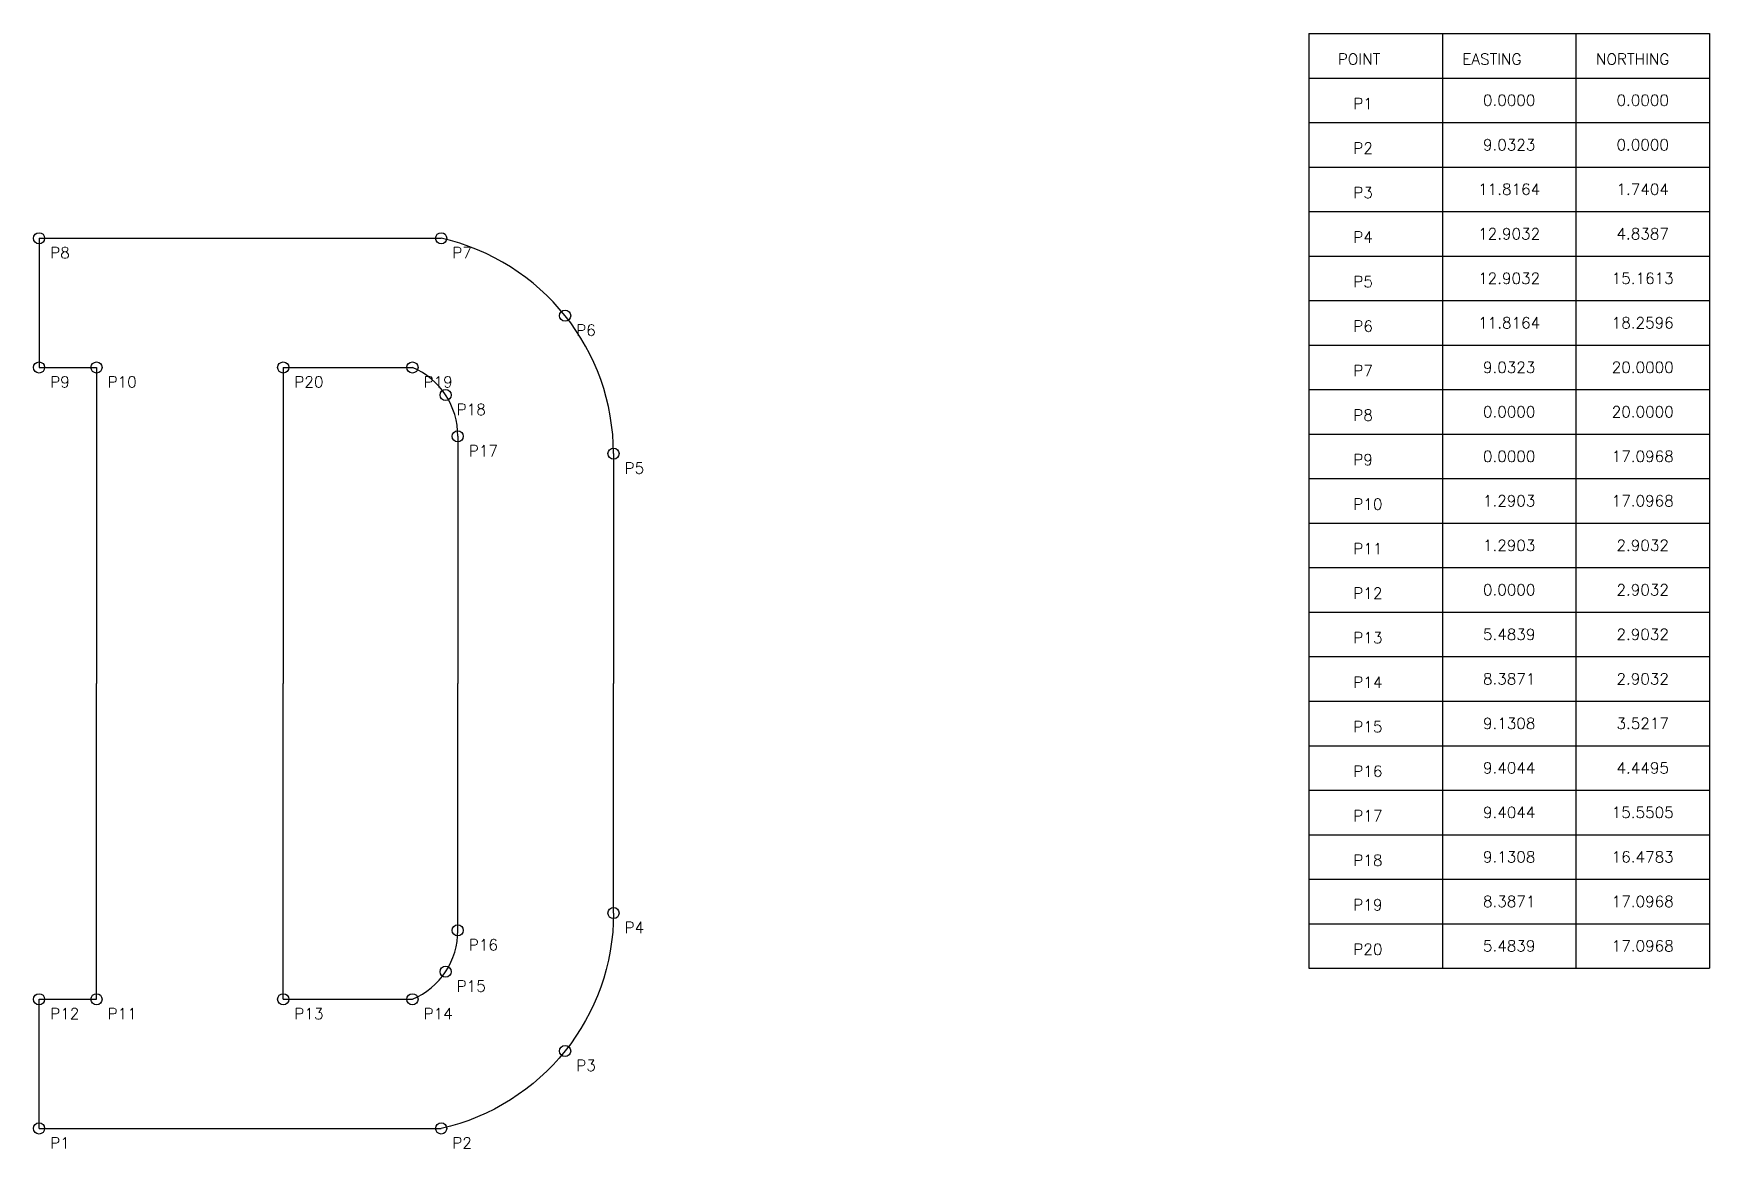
# Model space of a CAD drawing. Header units: inches. Extents: x -0.1 to 37.5, y -0.4 to 24.6.
import ezdxf
from ezdxf.enums import TextEntityAlignment as Align

# ---------------------------------------------------------------- set-up
doc = ezdxf.new("R2010")
doc.units = ezdxf.units.IN
doc.header["$MEASUREMENT"] = 0
doc.layers.add('LETTERE', color=7, linetype='Continuous')
doc.styles.add('romans', font='romans.shx', dxfattribs={"height": 0.25})

msp = doc.modelspace()

# ---------------------------------------------------------------- linework, layer by layer
for p, q in [((28.522, 24.6), (37.522, 24.6)), ((28.522, 24.6), (28.522, 21.6)), ((28.522, 24.6), (28.522, 3.6)), ((31.522, 24.6), (31.522, 21.6)), ((31.522, 24.6), (31.522, 3.6)), ((34.522, 24.6), (34.522, 21.6)), ((34.522, 24.6), (34.522, 3.6)), ((37.522, 24.6), (37.522, 21.6)), ((37.522, 24.6), (37.522, 3.6)), ((28.522, 23.6), (37.522, 23.6)), ((28.522, 22.6), (37.522, 22.6)), ((28.522, 21.6), (37.522, 21.6)), ((28.522, 20.6), (37.522, 20.6)), ((28.522, 19.6), (37.522, 19.6)), ((28.522, 18.6), (37.522, 18.6)), ((28.522, 17.6), (37.522, 17.6)), ((28.522, 16.6), (37.522, 16.6)), ((28.522, 15.6), (37.522, 15.6)), ((28.522, 14.6), (37.522, 14.6)), ((28.522, 13.6), (37.522, 13.6)), ((28.522, 12.6), (37.522, 12.6)), ((28.522, 11.6), (37.522, 11.6)), ((28.522, 10.6), (37.522, 10.6)), ((28.522, 9.6), (37.522, 9.6)), ((28.522, 8.6), (37.522, 8.6)), ((28.522, 7.6), (37.522, 7.6)), ((28.522, 6.6), (37.522, 6.6)), ((28.522, 5.6), (37.522, 5.6)), ((28.522, 4.6), (37.522, 4.6)), ((28.522, 3.6), (37.522, 3.6))]:
    msp.add_line(p, q)
at = {"color": 3}
for centre in [(0, 20), (9.032, 20), (11.816, 18.26), (0, 17.097), (1.29, 17.097), (5.484, 17.097), (8.387, 17.097), (9.131, 16.478), (9.404, 15.55), (12.903, 15.161), (12.903, 4.839), (9.404, 4.45), (9.131, 3.522), (0, 2.903), (1.29, 2.903), (5.484, 2.903), (8.387, 2.903), (11.816, 1.74), (0, 0), (9.032, 0)]:
    msp.add_circle(centre, 0.125, dxfattribs=at)
at = {"layer": 'LETTERE', "color": 1}
for points in [[(0, 20), (9.032, 20)], [(0, 20), (0, 17.097), (1.29, 17.097), (1.29, 10)], [(5.484, 17.097), (5.484, 10)], [(5.484, 17.097), (8.387, 17.097)], [(9.404, 15.55), (9.404, 10)], [(12.903, 15.161), (12.903, 10)], [(0, 0), (0, 2.903), (1.29, 2.903), (1.29, 10)], [(5.484, 2.903), (5.484, 10)], [(9.404, 4.45), (9.404, 10)], [(12.903, 4.839), (12.903, 10)], [(5.484, 2.903), (8.387, 2.903)], [(0, 0), (9.032, 0)]]:
    msp.add_lwpolyline(points, dxfattribs=at)
for points in [[(12.903, 15.161, 0.350781), (9.032, 20, -0.289766)], [(12.903, 4.839, -0.350781), (9.032, 0, 0.289766)]]:
    msp.add_lwpolyline(points, format="xyb", dxfattribs=at)
for centre, start, end in [((7.742, 15.565), 359.5163, 67.1663), ((7.742, 4.435), 292.8337, 0.4837)]:
    msp.add_arc(centre, 1.663, start, end, dxfattribs=at)

# ---------------------------------------------------------------- texts
at = {"style": 'romans'}
for s, p in [('POINT', (29.172, 23.9)), ('EASTING', (31.972, 23.9)), ('NORTHING', (34.972, 23.9)), ('P1', (29.522, 22.9)), ('P2', (29.522, 21.9)), ('P3', (29.522, 20.9)), ('P4', (29.522, 19.9)), ('P8', (0.25, 19.55)), ('P7', (9.282, 19.55)), ('P5', (29.522, 18.9)), ('P6', (29.522, 17.9)), ('P6', (12.066, 17.81)), ('P7', (29.522, 16.9)), ('P9', (0.25, 16.647)), ('P10', (1.54, 16.647)), ('P20', (5.734, 16.647)), ('P19', (8.637, 16.647)), ('P18', (9.381, 16.028)), ('P8', (29.522, 15.9)), ('P17', (9.654, 15.1)), ('P9', (29.522, 14.9)), ('P5', (13.153, 14.711)), ('P10', (29.522, 13.9)), ('P11', (29.522, 12.9)), ('P12', (29.522, 11.9)), ('P13', (29.522, 10.9)), ('P14', (29.522, 9.9)), ('P15', (29.522, 8.9)), ('P16', (29.522, 7.9)), ('P17', (29.522, 6.9)), ('P18', (29.522, 5.9)), ('P19', (29.522, 4.9)), ('P4', (13.153, 4.389)), ('P16', (9.654, 4)), ('P20', (29.522, 3.9)), ('P15', (9.381, 3.072)), ('P12', (0.25, 2.453)), ('P11', (1.54, 2.453)), ('P13', (5.734, 2.453)), ('P14', (8.637, 2.453)), ('P3', (12.066, 1.29)), ('P1', (0.25, -0.45)), ('P2', (9.282, -0.45))]:
    msp.add_text(s, height=0.25, dxfattribs=at).set_placement(p)
for s, p in [('0.0000', (33.022, 23.1)), ('0.0000', (36.022, 23.1)), ('9.0323', (33.022, 22.1)), ('0.0000', (36.022, 22.1)), ('11.8164', (33.022, 21.1)), ('1.7404', (36.022, 21.1)), ('12.9032', (33.022, 20.1)), ('4.8387', (36.022, 20.1)), ('12.9032', (33.022, 19.1)), ('15.1613', (36.022, 19.1)), ('11.8164', (33.022, 18.1)), ('18.2596', (36.022, 18.1)), ('9.0323', (33.022, 17.1)), ('20.0000', (36.022, 17.1)), ('0.0000', (33.022, 16.1)), ('20.0000', (36.022, 16.1)), ('0.0000', (33.022, 15.1)), ('17.0968', (36.022, 15.1)), ('1.2903', (33.022, 14.1)), ('17.0968', (36.022, 14.1)), ('1.2903', (33.022, 13.1)), ('2.9032', (36.022, 13.1)), ('0.0000', (33.022, 12.1)), ('2.9032', (36.022, 12.1)), ('5.4839', (33.022, 11.1)), ('2.9032', (36.022, 11.1)), ('8.3871', (33.022, 10.1)), ('2.9032', (36.022, 10.1)), ('9.1308', (33.022, 9.1)), ('3.5217', (36.022, 9.1)), ('9.4044', (33.022, 8.1)), ('4.4495', (36.022, 8.1)), ('9.4044', (33.022, 7.1)), ('15.5505', (36.022, 7.1)), ('9.1308', (33.022, 6.1)), ('16.4783', (36.022, 6.1)), ('8.3871', (33.022, 5.1)), ('17.0968', (36.022, 5.1)), ('5.4839', (33.022, 4.1)), ('17.0968', (36.022, 4.1))]:
    msp.add_text(s, height=0.25, dxfattribs=at).set_placement(p, align=Align.MIDDLE_CENTER)

doc.saveas('drawing.dxf')
